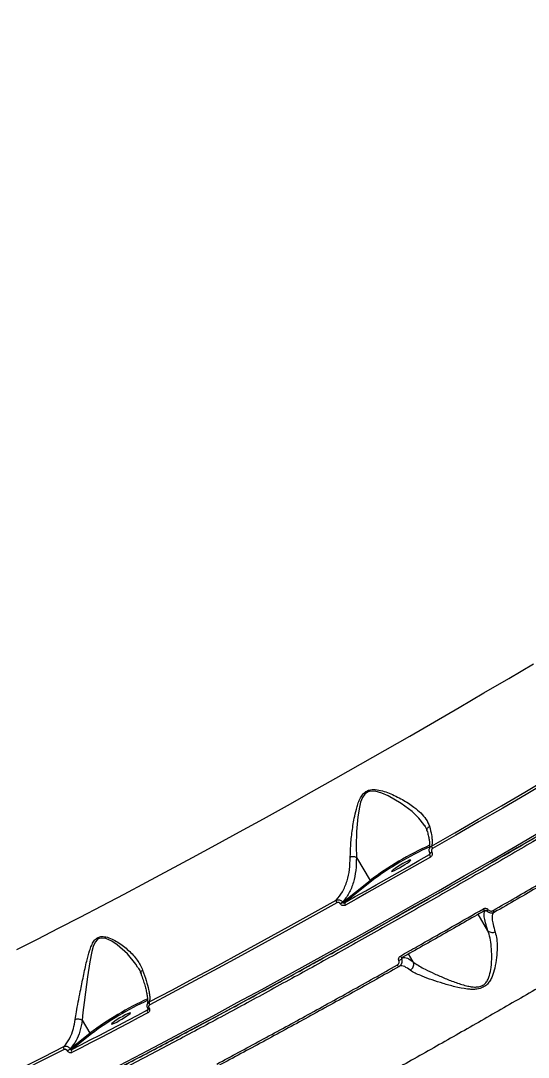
# Model space of a CAD drawing. Header units: millimetres. Extents: x -7245 to 6306, y -6696 to 5973.
# Drawn here: x 2194.1 to 2399.9, y -1537.3 to -1117.1 of the extents above; entities that cross this region are included whole.
import ezdxf

# ---------------------------------------------------------------- set-up
doc = ezdxf.new("R2010")
doc.units = ezdxf.units.MM
for name, color, linetype in [('DIKOM_ОБЪЕКТ', 7, 'Continuous'), ('DIKOM_РАЗМЕР_ЗОНА', 7, 'Continuous'), ('DIKOM_РАЗМЕР_ОБЪЕКТА', 7, 'Continuous')]:
    doc.layers.add(name, color=color, linetype=linetype)
doc.styles.add('style1', font='arial.ttf', dxfattribs={"width": 0.8})
doc.dimstyles.new('1-50', dxfattribs={"dimtxt": 300, "dimasz": 200, "dimexe": 100, "dimexo": 0, "dimgap": 100, "dimtad": 1, "dimtxsty": 'style1', "dimcen": 200, "dimclrd": 7, "dimclre": 7, "dimclrt": 7, "dimadec": 1, "dimazin": 2, "dimtfac": 1, "dimtmove": 0, "dimatfit": 2, "dimfxl": 0, "dimlwd": 25, "dimlwe": 18, "dimarcsym": 0})

# ---------------------------------------------------------------- blocks, each defined once
blk = doc.blocks.new('*D10')
at = {"layer": 'Defpoints', "color": 0, "transparency": 16777216}
for p in [(-4365.71, 2792.53), (4306.16, 475.6), (4306.16, -5965.27)]:
    blk.add_point(p, dxfattribs=at)
at = {"layer": 'DIKOM_РАЗМЕР_ОБЪЕКТА', "color": 7, "lineweight": 18, "transparency": 16777216}
for p, q in [((-4365.71, 2792.53), (-4365.71, -6065.27)), ((4306.16, 475.6), (4306.16, -6065.27))]:
    blk.add_line(p, q, dxfattribs=at)
at = {"layer": 'DIKOM_РАЗМЕР_ОБЪЕКТА', "color": 7, "lineweight": 25, "transparency": 16777216}
blk.add_line((-4165.71, -5965.27), (4106.16, -5965.27), dxfattribs=at)
at = {"layer": 'DIKOM_РАЗМЕР_ОБЪЕКТА', "color": 7, "transparency": 16777216}
for points in [[(-4165.71, -5931.93), (-4165.71, -5998.6), (-4365.71, -5965.27)], [(4106.16, -5931.93), (4106.16, -5998.6), (4306.16, -5965.27)]]:
    blk.add_solid(points, dxfattribs=at)
at = {"layer": 'DIKOM_РАЗМЕР_ОБЪЕКТА', "color": 7, "transparency": 16777216, "insert": (-85.78, -5712.1), "char_height": 300, "attachment_point": 5, "style": 'style1'}
blk.add_mtext('8650', dxfattribs=at)
blk = doc.blocks.new('*D12')
at = {"layer": 'Defpoints', "color": 0, "transparency": 16777216}
for p in [(-5865.71, 123.34), (6306.18, -91.92), (6306.18, -6596.14)]:
    blk.add_point(p, dxfattribs=at)
at = {"layer": 'DIKOM_РАЗМЕР_ЗОНА', "color": 7, "lineweight": 18, "transparency": 16777216}
for p, q in [((-5865.71, 123.34), (-5865.71, -6696.14)), ((6306.18, -91.92), (6306.18, -6696.14))]:
    blk.add_line(p, q, dxfattribs=at)
at = {"layer": 'DIKOM_РАЗМЕР_ЗОНА', "color": 7, "lineweight": 25, "transparency": 16777216}
blk.add_line((-5665.71, -6596.14), (6106.18, -6596.14), dxfattribs=at)
at = {"layer": 'DIKOM_РАЗМЕР_ЗОНА', "color": 7, "transparency": 16777216}
for points in [[(-5665.71, -6562.81), (-5665.71, -6629.48), (-5865.71, -6596.14)], [(6106.18, -6562.81), (6106.18, -6629.48), (6306.18, -6596.14)]]:
    blk.add_solid(points, dxfattribs=at)
at = {"layer": 'DIKOM_РАЗМЕР_ЗОНА', "color": 7, "transparency": 16777216, "insert": (-71.19, -6342.97), "char_height": 300, "attachment_point": 5, "style": 'style1'}
blk.add_mtext('12150', dxfattribs=at)

msp = doc.modelspace()

# ---------------------------------------------------------------- linework, layer by layer
at = {"layer": 'DIKOM_ОБЪЕКТ', "color": 7, "linetype": 'Continuous', "lineweight": 15}
for p, q in [((2357.935, -1443.617), (2357.829, -1443.402)), ((2330.197, -1456.304), (2335.72, -1465.636)), ((2359.819, -1455.11), (2360.054, -1454.765)), ((2359.969, -1454.384), (2359.963, -1454.407)), ((2359.963, -1454.407), (2359.991, -1454.455)), ((2360.733, -1454.054), (2360.761, -1454.101)), ((2324.62, -1474.503), (2335.72, -1465.636)), ((2336.349, -1465.871), (2325.45, -1474.577)), ((2324.58, -1474.435), (2324.62, -1474.503)), ((2323.691, -1475.097), (2323.65, -1475.029)), ((2382.325, -1478.003), (2381.97, -1477.992)), ((2386.048, -1478.623), (2386.001, -1478.659)), ((2383.531, -1485.994), (2379.598, -1479.348)), ((2353.258, -1498.677), (2351.334, -1495.426)), ((2348.683, -1496.932), (2348.699, -1496.918)), ((2349.19, -1496.64), (2349.04, -1496.86)), ((2241.573, -1500.925), (2241.488, -1500.766)), ((2245.56, -1518.142), (2245.748, -1517.859)), ((2245.634, -1517.504), (2245.674, -1517.573)), ((2246.131, -1517.302), (2246.172, -1517.37)), ((2219.044, -1522.329), (2222.145, -1527.57)), ((2214.195, -1533.939), (2222.145, -1527.57)), ((2222.774, -1527.805), (2214.808, -1534.187)), ((2213.001, -1534.677), (2212.973, -1534.63)), ((2214.168, -1533.892), (2214.195, -1533.939))]:
    msp.add_line(p, q, dxfattribs=at)
at = {"layer": 'DIKOM_ОБЪЕКТ', "color": 7, "linetype": 'Continuous', "lineweight": 15, "flags": 128}
for points in [[(2192.515, -1493.648), (2200.908, -1489.398), (2209.465, -1485.019), (2218.179, -1480.518), (2227.041, -1475.898), (2236.043, -1471.164), (2245.176, -1466.319), (2254.432, -1461.368), (2263.803, -1456.317), (2273.279, -1451.169), (2282.852, -1445.929), (2292.513, -1440.602), (2302.254, -1435.194), (2312.064, -1429.708), (2321.934, -1424.152), (2331.857, -1418.528), (2341.822, -1412.843), (2351.82, -1407.103), (2361.841, -1401.312), (2371.878, -1395.475), (2381.919, -1389.599), (2391.956, -1383.688), (2401.98, -1377.748)], [(2360.661, -1451.701), (2370.098, -1446.278), (2379.554, -1440.814), (2389.023, -1435.313), (2398.497, -1429.779), (2407.971, -1424.215), (2417.438, -1418.626), (2426.891, -1413.015), (2436.324, -1407.385)], [(2436.916, -1408.286), (2427.462, -1413.927), (2417.988, -1419.551), (2408.5, -1425.153), (2399.005, -1430.729), (2389.509, -1436.276), (2380.02, -1441.788), (2370.543, -1447.264), (2361.085, -1452.699)], [(2357.829, -1443.402), (2357.603, -1442.947), (2355.483, -1440.31), (2352.756, -1437.727), (2348.307, -1434.384), (2343.108, -1431.356), (2340.55, -1430.237), (2337.787, -1429.474), (2335.486, -1429.524), (2335.011, -1429.676), (2333.907, -1430.356), (2333.627, -1430.629), (2332.667, -1432.048), (2331.931, -1433.943), (2331.424, -1435.965), (2330.809, -1439.834), (2330.288, -1445.824), (2330.093, -1451.741), (2330.195, -1456.301), (2330.195, -1456.302), (2330.195, -1456.302)], [(2234.047, -1540.588), (2243.358, -1535.722), (2252.805, -1530.743), (2262.382, -1525.656), (2272.081, -1520.464), (2281.892, -1515.171), (2291.808, -1509.783), (2301.82, -1504.304), (2311.921, -1498.738), (2322.101, -1493.09), (2332.352, -1487.365), (2342.665, -1481.568), (2353.031, -1475.703), (2363.443, -1469.776), (2373.891, -1463.791), (2384.366, -1457.754), (2394.859, -1451.669), (2405.362, -1445.542)], [(2405.872, -1446.294), (2395.394, -1452.407), (2384.925, -1458.477), (2374.475, -1464.5), (2364.052, -1470.471), (2353.666, -1476.384), (2343.324, -1482.235), (2333.035, -1488.018), (2322.808, -1493.729), (2312.653, -1499.364), (2302.576, -1504.916), (2292.588, -1510.383), (2282.695, -1515.758), (2272.907, -1521.038), (2263.232, -1526.217), (2253.678, -1531.293), (2244.253, -1536.259), (2234.965, -1541.114)], [(2325.45, -1474.577), (2329.715, -1472.183), (2333.99, -1469.778), (2338.275, -1467.36), (2342.569, -1464.932), (2346.871, -1462.492), (2351.18, -1460.041), (2355.496, -1457.581), (2359.819, -1455.11)], [(2360.233, -1456.125), (2355.9, -1458.601), (2351.573, -1461.068), (2347.254, -1463.524), (2342.942, -1465.97), (2338.638, -1468.404), (2334.343, -1470.827), (2330.057, -1473.239), (2325.782, -1475.638)], [(2344.669, -1461.669), (2344.473, -1461.915), (2344.59, -1461.978), (2345.012, -1461.854), (2345.704, -1461.552), (2346.611, -1461.097), (2347.658, -1460.526), (2348.761, -1459.885), (2349.831, -1459.226), (2350.78, -1458.603), (2351.533, -1458.065), (2352.027, -1457.657), (2352.224, -1457.411), (2352.107, -1457.348), (2351.685, -1457.472), (2350.992, -1457.774), (2350.086, -1458.229), (2349.039, -1458.799), (2347.936, -1459.441), (2346.866, -1460.099), (2345.917, -1460.723), (2345.164, -1461.261), (2344.669, -1461.669)], [(2246.266, -1514.897), (2255.396, -1510.042), (2264.634, -1505.092), (2273.974, -1500.051), (2283.409, -1494.923), (2292.931, -1489.713), (2302.533, -1484.425), (2312.208, -1479.061), (2321.949, -1473.627)], [(2322.287, -1474.674), (2312.525, -1480.12), (2302.828, -1485.495), (2293.205, -1490.796), (2283.662, -1496.017), (2274.206, -1501.156), (2264.846, -1506.208), (2255.587, -1511.169), (2246.437, -1516.036)], [(2382.325, -1478.003), (2382.267, -1477.924), (2382.199, -1477.861)], [(2241.488, -1500.766), (2240.818, -1499.504), (2237.476, -1495.427), (2233.225, -1491.713), (2231.011, -1490.276), (2228.568, -1489.195), (2226.738, -1488.968), (2225.506, -1489.362), (2225.28, -1489.513), (2224.293, -1490.63), (2223.481, -1492.42), (2222.909, -1494.45), (2222.117, -1498.631), (2221.247, -1504.708), (2220.425, -1510.89), (2219.868, -1515.123), (2219.358, -1519.211), (2219.039, -1522.322), (2219.039, -1522.324), (2219.039, -1522.324)], [(2346.819, -1499.887), (2346.917, -1500.044), (2347.017, -1500.188), (2347.116, -1500.313), (2347.209, -1500.417), (2347.295, -1500.496), (2347.37, -1500.545), (2347.431, -1500.564), (2347.476, -1500.552)], [(2348.037, -1496.259), (2348.139, -1496.422), (2348.243, -1496.571), (2348.344, -1496.7), (2348.44, -1496.805), (2348.527, -1496.882), (2348.601, -1496.927), (2348.659, -1496.939), (2348.683, -1496.932)], [(2214.808, -1534.187), (2218.564, -1532.252), (2222.346, -1530.296), (2226.154, -1528.32), (2229.987, -1526.324), (2233.845, -1524.308), (2237.727, -1522.272), (2241.632, -1520.217), (2245.56, -1518.142)], [(2245.701, -1519.307), (2241.764, -1521.387), (2237.849, -1523.447), (2233.958, -1525.488), (2230.091, -1527.509), (2226.249, -1529.51), (2222.432, -1531.491), (2218.64, -1533.451), (2214.875, -1535.391)], [(2231.095, -1523.603), (2230.898, -1523.849), (2231.016, -1523.912), (2231.437, -1523.788), (2232.13, -1523.486), (2233.036, -1523.031), (2234.083, -1522.46), (2235.186, -1521.819), (2236.256, -1521.16), (2237.206, -1520.537), (2237.958, -1519.999), (2238.453, -1519.591), (2238.649, -1519.345), (2238.532, -1519.282), (2238.11, -1519.406), (2237.418, -1519.708), (2236.511, -1520.163), (2235.464, -1520.734), (2234.361, -1521.375), (2233.292, -1522.034), (2232.342, -1522.658), (2231.589, -1523.195), (2231.095, -1523.603)], [(2245.64, -1517.482), (2245.633, -1517.502), (2245.634, -1517.504)], [(2151.209, -1562.863), (2158.219, -1559.526), (2165.395, -1556.069), (2172.73, -1552.496), (2180.221, -1548.809), (2187.861, -1545.01), (2195.645, -1541.103), (2203.568, -1537.089), (2211.625, -1532.972)], [(2211.72, -1534.15), (2203.645, -1538.276), (2195.704, -1542.299), (2187.903, -1546.215), (2180.246, -1550.022), (2172.739, -1553.717), (2165.387, -1557.298), (2158.196, -1560.763), (2151.169, -1564.108)]]:
    msp.add_lwpolyline(points, dxfattribs=at)
at = {"layer": 'DIKOM_ОБЪЕКТ', "color": 7, "linetype": 'Continuous', "lineweight": 15}
for centre, radius, start, end in [((2413.434, -1569.733), 129.906, 114.33654, 126.74341), ((2411.129, -1565.912), 124.902, 114.16905, 126.77774), ((2363.214, -1451.205), 2.601, 190.99375, 215.05607), ((2362.026, -1454.802), 2.228, 187.95533, 216.42525), ((2359.532, -1452.452), 2.002, 282.42016, 306.85994), ((2359.56, -1452.499), 2.002, 282.42016, 306.85994), ((2336.162, -1465.411), 0.496, 207.05015, 292.11412), ((2323.612, -1473.667), 1.664, 178.59876, 217.22303), ((2319.814, -1468.009), 8, 298.65756, 306.56591), ((2319.886, -1468.127), 7.941, 298.62468, 306.59212), ((2326.968, -1474.684), 1.522, 175.93585, 218.78979), ((2383.107, -1476.557), 1.556, 201.70074, 235.87548), ((2381.24, -1474.688), 3.686, 297.7267, 310.85801), ((2387.098, -1477.206), 1.612, 202.16394, 235.05986), ((2346.35, -1494.673), 3.563, 287.60574, 307.15522), ((2302.991, -1636.729), 135.837, 114.97583, 126.52468), ((2300.824, -1633.11), 131.076, 114.87596, 126.54474), ((2247.336, -1515.319), 1.15, 158.51751, 218.57688), ((2246.518, -1518.617), 1.07, 153.63171, 220.17954), ((2245.352, -1516.102), 1.43, 281.33497, 302.98551), ((2245.414, -1516.219), 1.378, 280.86455, 303.35213), ((2212.563, -1533.49), 1.071, 151.10642, 218.07138), ((2209.069, -1526.97), 8.597, 297.00294, 306.37265), ((2209.092, -1527.009), 8.607, 297.01133, 306.36938), ((2215.661, -1534.743), 1.018, 146.91982, 219.5203)]:
    msp.add_arc(centre, radius, start, end, dxfattribs=at)
for points, knots in [([(1825.374, -1131.139), (1827.66, -1130.483), (1832.241, -1129.167), (1840.335, -1126.408), (1849.286, -1123.094), (1859.14, -1119.182), (1869.829, -1114.705), (1881.333, -1109.668), (1893.648, -1104.069), (1906.736, -1097.927), (1920.55, -1091.266), (1935.025, -1084.12), (1950.093, -1076.518), (1965.716, -1068.48), (1981.879, -1060.009), (1998.545, -1051.127), (2015.654, -1041.867), (2033.124, -1032.274), (2050.876, -1022.388), (2068.865, -1012.234), (2087.065, -1001.822), (2105.443, -991.173), (2123.93, -980.328), (2142.44, -969.337), (2160.887, -958.249), (2179.227, -947.088), (2197.427, -935.872), (2215.457, -924.617), (2233.25, -913.37), (2250.723, -902.179), (2267.798, -891.096), (2283.171, -880.969), (2296.952, -871.78), (2305.07, -866.283), (2309.129, -863.534)], [0, 0, 0, 0, 0.0315563, 0.0632124, 0.0949192, 0.1266267, 0.1582823, 0.1898393, 0.2213972, 0.2530544, 0.284762, 0.31647, 0.3481271, 0.3796852, 0.4112648, 0.4429445, 0.4746741, 0.506404, 0.5380836, 0.5696639, 0.6012952, 0.6330253, 0.6648063, 0.6965875, 0.7283184, 0.7599501, 0.7916591, 0.8234678, 0.8553266, 0.8871862, 0.918995, 0.9507051, 0.9753524, 1, 1, 1, 1]), ([(1805.393, -1201.207), (1806.234, -1201.179), (1808.516, -1201.101), (1813.164, -1200.409), (1819.612, -1198.957), (1827.152, -1196.82), (1835.728, -1194.025), (1845.306, -1190.578), (1855.866, -1186.485), (1867.408, -1181.74), (1879.894, -1176.364), (1893.278, -1170.379), (1907.495, -1163.814), (1922.48, -1156.698), (1938.194, -1149.051), (1954.624, -1140.871), (1971.729, -1132.185), (1989.451, -1123.024), (2007.704, -1113.43), (2026.407, -1103.45), (2045.268, -1093.235), (2064.247, -1082.814), (2083.294, -1072.223), (2102.591, -1061.361), (2122.053, -1050.278), (2141.598, -1039.021), (2161.418, -1027.475), (2181.485, -1015.649), (2201.763, -1003.56), (2221.941, -991.394), (2241.925, -979.208), (2261.621, -967.058), (2280.964, -954.983), (2299.916, -943.005), (2318.452, -931.141), (2336.518, -919.428), (2354.035, -907.919), (2370.904, -896.674), (2386.079, -886.412), (2395.342, -880.031), (2399.476, -877.183)], [0, 0, 0, 0, 0.0156522, 0.0424896, 0.0694113, 0.0963763, 0.1233413, 0.1502635, 0.1771005, 0.2039381, 0.23086, 0.2578249, 0.2847898, 0.3117121, 0.3385494, 0.3653868, 0.3923087, 0.4192736, 0.4462387, 0.4731605, 0.4999978, 0.5258462, 0.5517699, 0.5777322, 0.6036945, 0.6296183, 0.6554664, 0.6823039, 0.7092258, 0.7361909, 0.7631559, 0.7900781, 0.8169155, 0.8437529, 0.8706748, 0.89764, 0.9246052, 0.9515272, 0.9783644, 1, 1, 1, 1]), ([(2399.412, -878.296), (2395.288, -881.137), (2386.047, -887.502), (2370.908, -897.74), (2354.08, -908.959), (2336.604, -920.441), (2318.582, -932.126), (2300.089, -943.961), (2281.183, -955.911), (2261.885, -967.958), (2242.237, -980.079), (2222.301, -992.236), (2202.17, -1004.372), (2181.941, -1016.433), (2161.921, -1028.231), (2142.148, -1039.749), (2122.651, -1050.98), (2103.234, -1062.036), (2083.984, -1072.872), (2064.982, -1083.439), (2046.049, -1093.835), (2027.232, -1104.025), (2008.574, -1113.983), (1990.363, -1123.553), (1972.684, -1132.692), (1955.62, -1141.358), (1939.228, -1149.517), (1923.553, -1157.148), (1908.603, -1164.246), (1894.42, -1170.795), (1881.069, -1176.765), (1868.611, -1182.129), (1857.826, -1186.563), (1848.545, -1190.184), (1840.573, -1193.125), (1833.265, -1195.634), (1826.534, -1197.749), (1820.536, -1199.373), (1816.718, -1200.306), (1815.136, -1200.558), (1815.095, -1200.565)], [0, 0, 0, 0, 0.0226412, 0.050726, 0.0788997, 0.1071179, 0.1353367, 0.1635101, 0.1915953, 0.2196803, 0.2478538, 0.2760724, 0.3042908, 0.3324645, 0.3605494, 0.3875992, 0.414728, 0.4418972, 0.4690663, 0.4961953, 0.5232452, 0.5513301, 0.5795035, 0.6077219, 0.6359406, 0.664114, 0.6921989, 0.7202839, 0.7484571, 0.7766755, 0.8048944, 0.8330677, 0.8611526, 0.8839094, 0.9066899, 0.9294702, 0.9522274, 0.9757827, 0.9993638, 1, 1, 1, 1]), ([(2725.415, -1237.733), (2723.499, -1239.27), (2718.297, -1243.441), (2708.98, -1250.678), (2697.241, -1259.55), (2684.559, -1268.893), (2671.015, -1278.655), (2656.665, -1288.793), (2641.547, -1299.276), (2625.672, -1310.096), (2609.08, -1321.228), (2591.83, -1332.633), (2574.004, -1344.26), (2555.682, -1356.052), (2536.919, -1367.977), (2517.736, -1380.015), (2498.174, -1392.145), (2478.297, -1404.328), (2458.198, -1416.508), (2437.971, -1428.627), (2417.926, -1440.5), (2398.101, -1452.108), (2378.524, -1463.442), (2359.004, -1474.618), (2339.623, -1485.586), (2320.467, -1496.298), (2301.352, -1506.856), (2282.326, -1517.224), (2263.429, -1527.374), (2244.956, -1537.15), (2226.99, -1546.509), (2209.616, -1555.402), (2192.894, -1563.802), (2176.865, -1571.682), (2161.543, -1579.04), (2146.969, -1585.857), (2133.205, -1592.105), (2120.336, -1597.741), (2109.11, -1602.467), (2102.539, -1605.075), (2099.605, -1606.239)], [0, 0, 0, 0, 0.0156522, 0.0424894, 0.0694114, 0.0963764, 0.1233416, 0.1502634, 0.1771007, 0.2039378, 0.2308598, 0.2578249, 0.2847899, 0.3117117, 0.3385493, 0.3653867, 0.3923086, 0.4192736, 0.4462386, 0.4731606, 0.4999979, 0.525846, 0.55177, 0.5777322, 0.6036943, 0.6296181, 0.6554664, 0.682304, 0.7092256, 0.736191, 0.7631561, 0.790078, 0.8169153, 0.8437527, 0.8706751, 0.8976401, 0.924605, 0.9515268, 0.9783645, 1, 1, 1, 1]), ([(2100.394, -1604.674), (2103.137, -1603.585), (2109.511, -1601.054), (2120.514, -1596.42), (2133.35, -1590.799), (2147.082, -1584.564), (2161.621, -1577.764), (2176.907, -1570.424), (2192.897, -1562.563), (2209.579, -1554.183), (2226.912, -1545.31), (2244.835, -1535.974), (2263.265, -1526.221), (2282.116, -1516.095), (2301.097, -1505.752), (2320.167, -1495.22), (2339.277, -1484.532), (2358.611, -1473.59), (2378.085, -1462.442), (2397.615, -1451.134), (2417.393, -1439.554), (2437.39, -1427.709), (2457.57, -1415.618), (2477.621, -1403.468), (2497.45, -1391.313), (2516.965, -1379.213), (2536.102, -1367.203), (2554.821, -1355.307), (2573.099, -1343.542), (2590.883, -1331.944), (2608.095, -1320.563), (2624.633, -1309.466), (2638.853, -1299.784), (2647.287, -1293.93), (2650.713, -1291.553)], [0, 0, 0, 0, 0.0241328, 0.0560858, 0.0881401, 0.1202454, 0.1523509, 0.1844049, 0.2163582, 0.2483118, 0.2803655, 0.3124712, 0.3445767, 0.3766306, 0.408584, 0.4393595, 0.4702252, 0.5011366, 0.532048, 0.5629137, 0.5936892, 0.6256426, 0.6576966, 0.689802, 0.7219073, 0.7539614, 0.7859145, 0.8178679, 0.8499221, 0.8820272, 0.9141324, 0.9461868, 0.9781398, 1, 1, 1, 1]), ([(2694.951, -1322.499), (2691.116, -1325.327), (2683.434, -1330.992), (2670.887, -1339.992), (2657.641, -1349.329), (2643.683, -1358.993), (2629.097, -1368.933), (2613.919, -1379.122), (2598.163, -1389.547), (2581.867, -1400.187), (2565.086, -1411.006), (2547.9, -1421.954), (2530.388, -1432.982), (2512.599, -1444.057), (2494.556, -1455.164), (2476.294, -1466.282), (2457.878, -1477.375), (2439.392, -1488.393), (2420.923, -1499.285), (2402.518, -1510.022), (2384.212, -1520.582), (2366.032, -1530.953), (2348.043, -1541.099), (2330.329, -1550.974), (2312.973, -1560.533), (2296.018, -1569.752), (2279.503, -1578.607), (2263.447, -1587.093), (2247.909, -1595.18), (2232.961, -1602.831), (2218.668, -1610.014), (2206.107, -1616.197), (2195.086, -1621.516), (2188.768, -1624.491), (2185.609, -1625.978)], [0, 0, 0, 0, 0.0315572, 0.0632133, 0.0949199, 0.1266266, 0.1582832, 0.1898398, 0.2213973, 0.2530547, 0.2847623, 0.3164701, 0.3481274, 0.3796854, 0.4112654, 0.4429445, 0.4746744, 0.5064044, 0.5380838, 0.5696642, 0.6012953, 0.6330255, 0.6648065, 0.6965878, 0.7283185, 0.7599498, 0.7916592, 0.8234677, 0.855327, 0.8871861, 0.9189951, 0.950705, 0.9753522, 1, 1, 1, 1]), ([(2327.725, -1456.077), (2327.766, -1454.588), (2327.856, -1451.319), (2328.443, -1445.707), (2329.3, -1440.343), (2330.239, -1436.294), (2331.105, -1433.642), (2331.985, -1431.758), (2333.167, -1430.142), (2334.389, -1429.312), (2335.952, -1428.761), (2338.008, -1428.667), (2340.75, -1429.235), (2344.502, -1430.595), (2348.938, -1432.757), (2353.189, -1435.559), (2356.346, -1438.241), (2358.67, -1440.829), (2359.442, -1442.7), (2359.846, -1443.679)], [0, 0, 0, 0, 0.0790149, 0.1734861, 0.2680509, 0.328715, 0.3613601, 0.393892, 0.4223221, 0.4513078, 0.4599321, 0.4989789, 0.5451042, 0.5914392, 0.6890311, 0.7865905, 0.8555723, 0.9244487, 1, 1, 1, 1]), ([(2385.605, -1477.814), (2388.668, -1476.048), (2397.626, -1470.883), (2412.521, -1462.216), (2430.315, -1451.76), (2448.141, -1441.186), (2459.988, -1434.07), (2465.912, -1430.512)], [0, 0, 0, 0, 0.1144542, 0.3347637, 0.555076, 0.7775387, 1, 1, 1, 1]), ([(2466.299, -1431.328), (2460.446, -1434.845), (2448.741, -1441.877), (2431.014, -1452.394), (2413.203, -1462.862), (2398.226, -1471.578), (2389.23, -1476.765), (2386.175, -1478.527)], [0, 0, 0, 0, 0.22031, 0.4406227, 0.6630832, 0.885545, 1, 1, 1, 1]), ([(2357.852, -1443.394), (2358.096, -1443.804), (2358.521, -1444.515), (2358.715, -1445.199), (2358.797, -1445.489)], [0, 0, 0, 0, 0.576781, 1, 1, 1, 1]), ([(2358.866, -1445.474), (2358.865, -1445.473), (2358.79, -1445.312), (2358.832, -1444.926), (2359.026, -1444.393), (2359.38, -1443.993), (2359.678, -1443.775), (2359.812, -1443.698), (2359.846, -1443.679)], [0, 0, 0, 0, 0.0021579, 0.271765, 0.5412507, 0.8108853, 0.9517152, 1, 1, 1, 1]), ([(2358.848, -1445.48), (2358.936, -1445.789), (2359.218, -1446.78), (2359.535, -1448.223), (2359.803, -1449.787), (2359.915, -1451.067), (2359.904, -1452.014), (2359.813, -1452.56), (2359.771, -1452.664), (2359.761, -1452.689)], [0, 0, 0, 0, 0.0806334, 0.2589822, 0.4365009, 0.6117941, 0.7828547, 0.9474718, 1, 1, 1, 1]), ([(2359.846, -1443.679), (2360.154, -1444.905), (2360.656, -1446.901), (2360.908, -1449.055), (2360.934, -1450.601), (2360.753, -1451.33), (2360.661, -1451.701)], [0, 0, 0, 0, 0.3422108, 0.5572663, 0.7745959, 1, 1, 1, 1]), ([(2359.969, -1454.384), (2359.902, -1454.252), (2359.732, -1453.923), (2359.651, -1453.324), (2359.78, -1452.671), (2360.117, -1452.086), (2360.48, -1451.829), (2360.661, -1451.701)], [0, 0, 0, 0, 0.142402, 0.3572842, 0.5717407, 0.785772, 1, 1, 1, 1]), ([(2361.085, -1452.699), (2360.994, -1452.764), (2360.812, -1452.894), (2360.642, -1453.189), (2360.575, -1453.519), (2360.615, -1453.821), (2360.699, -1453.988), (2360.733, -1454.054)], [0, 0, 0, 0, 0.2143823, 0.4284589, 0.6429127, 0.8578112, 1, 1, 1, 1]), ([(2321.949, -1473.627), (2322.855, -1472.551), (2324.694, -1470.369), (2326.444, -1466.067), (2327.531, -1461.302), (2327.66, -1457.832), (2327.725, -1456.077)], [0, 0, 0, 0, 0.2625633, 0.5326599, 0.7636476, 1, 1, 1, 1]), ([(2330.197, -1456.304), (2330.157, -1458.09), (2330.076, -1461.704), (2329.045, -1466.589), (2327.325, -1471.052), (2325.503, -1473.297), (2324.58, -1474.435)], [0, 0, 0, 0, 0.2328841, 0.4712947, 0.7319704, 1, 1, 1, 1]), ([(2327.725, -1456.077), (2327.795, -1456.056), (2327.998, -1455.995), (2328.439, -1455.921), (2329.045, -1455.917), (2329.7, -1456.04), (2330.03, -1456.214), (2330.195, -1456.302)], [0, 0, 0, 0, 0.0873044, 0.253637, 0.5024588, 0.7512336, 1, 1, 1, 1]), ([(2330.195, -1456.302), (2330.196, -1456.302), (2330.196, -1456.302), (2330.197, -1456.304), (2330.197, -1456.304), (2330.197, -1456.304)], [0, 0, 0, 0, 0.5162509, 0.9193752, 1, 1, 1, 1]), ([(2359.819, -1455.11), (2359.867, -1455.079), (2359.931, -1455.038), (2359.967, -1454.972), (2359.975, -1454.956)], [0, 0, 0, 0, 0.7542895, 1, 1, 1, 1]), ([(2359.986, -1454.454), (2360.009, -1454.498), (2360.06, -1454.596), (2360.062, -1454.764), (2360.034, -1454.896), (2359.983, -1454.948), (2359.975, -1454.956)], [0, 0, 0, 0, 0.2557941, 0.5778986, 0.9330141, 1, 1, 1, 1]), ([(2360.761, -1454.101), (2360.811, -1454.199), (2360.936, -1454.447), (2360.996, -1454.897), (2360.897, -1455.391), (2360.642, -1455.833), (2360.369, -1456.028), (2360.233, -1456.125)], [0, 0, 0, 0, 0.1406837, 0.3551872, 0.5700601, 0.7848614, 1, 1, 1, 1]), ([(2321.949, -1473.627), (2322.098, -1473.563), (2322.433, -1473.421), (2323.025, -1473.403), (2323.638, -1473.573), (2324.194, -1473.919), (2324.451, -1474.262), (2324.58, -1474.435)], [0, 0, 0, 0, 0.1700352, 0.3807874, 0.5867145, 0.7931272, 1, 1, 1, 1]), ([(2323.65, -1475.029), (2323.587, -1474.942), (2323.46, -1474.768), (2323.175, -1474.6), (2322.856, -1474.528), (2322.546, -1474.553), (2322.367, -1474.637), (2322.287, -1474.674)], [0, 0, 0, 0, 0.2039753, 0.4080397, 0.6134637, 0.8265192, 1, 1, 1, 1]), ([(2324.62, -1474.503), (2324.647, -1474.539), (2324.68, -1474.584), (2324.77, -1474.65), (2324.894, -1474.701), (2325.088, -1474.711), (2325.281, -1474.668), (2325.397, -1474.605), (2325.45, -1474.577)], [0, 0, 0, 0, 0.1446894, 0.1755683, 0.3625678, 0.5710248, 0.8045995, 1, 1, 1, 1]), ([(2325.782, -1475.638), (2325.658, -1475.695), (2325.382, -1475.823), (2324.903, -1475.861), (2324.414, -1475.748), (2323.98, -1475.493), (2323.787, -1475.229), (2323.691, -1475.097)], [0, 0, 0, 0, 0.1742104, 0.3895686, 0.5957791, 0.7978886, 1, 1, 1, 1]), ([(2348.037, -1496.259), (2348.602, -1495.941), (2351.427, -1494.349), (2358.42, -1490.4), (2369.054, -1484.36), (2377.457, -1479.543), (2381.661, -1477.132)], [0, 0, 0, 0, 0.0507657, 0.2538468, 0.6266976, 1, 1, 1, 1]), ([(2382.243, -1477.836), (2376.631, -1481.052), (2365.396, -1487.492), (2354.269, -1493.774), (2348.699, -1496.918)], [0, 0, 0, 0, 0.4994497, 1, 1, 1, 1]), ([(2381.661, -1477.132), (2381.714, -1477.104), (2381.92, -1476.995), (2382.319, -1476.897), (2382.829, -1476.934), (2383.304, -1477.121), (2383.536, -1477.358), (2383.652, -1477.476)], [0, 0, 0, 0, 0.0826676, 0.3217481, 0.5513212, 0.7756294, 1, 1, 1, 1]), ([(2383.531, -1485.994), (2383.163, -1484.885), (2382.419, -1482.644), (2381.992, -1480.397), (2381.96, -1478.879), (2382.15, -1478.249), (2382.312, -1478.021), (2382.325, -1478.003)], [0, 0, 0, 0, 0.275446, 0.5570905, 0.7678049, 0.9811358, 1, 1, 1, 1]), ([(2382.237, -1477.854), (2382.285, -1477.826), (2382.376, -1477.771), (2382.487, -1477.771), (2382.539, -1477.771)], [0, 0, 0, 0, 0.5294908, 1, 1, 1, 1]), ([(2382.955, -1477.951), (2382.941, -1477.951), (2382.725, -1477.964), (2382.518, -1477.984), (2382.325, -1478.003)], [0, 0, 0, 0, 0.064716, 1, 1, 1, 1]), ([(2382.955, -1477.951), (2382.921, -1477.916), (2382.881, -1477.875), (2382.784, -1477.814), (2382.678, -1477.771), (2382.582, -1477.77), (2382.539, -1477.77)], [0, 0, 0, 0, 0.2963975, 0.3420663, 0.7099132, 1, 1, 1, 1]), ([(2386.175, -1478.527), (2386.09, -1478.573), (2385.76, -1478.749), (2385.119, -1478.908), (2384.295, -1478.845), (2383.524, -1478.534), (2383.145, -1478.146), (2382.955, -1477.951)], [0, 0, 0, 0, 0.0812256, 0.316128, 0.5445689, 0.7717688, 1, 1, 1, 1]), ([(2383.652, -1477.476), (2383.766, -1477.593), (2383.994, -1477.826), (2384.462, -1478.012), (2384.963, -1478.046), (2385.352, -1477.949), (2385.553, -1477.842), (2385.605, -1477.814)], [0, 0, 0, 0, 0.2256176, 0.4513487, 0.68014, 0.9175516, 1, 1, 1, 1]), ([(2385.721, -1478.87), (2385.688, -1478.894), (2385.45, -1479.058), (2385.26, -1479.774), (2385.193, -1481.203), (2385.515, -1483.374), (2386.159, -1485.514), (2386.484, -1486.596)], [0, 0, 0, 0, 0.0345215, 0.2418912, 0.4517917, 0.7228954, 1, 1, 1, 1]), ([(2386.484, -1486.596), (2386.71, -1487.519), (2387.163, -1489.366), (2387.302, -1492.897), (2387.108, -1496.868), (2386.457, -1500.853), (2385.528, -1504.008), (2384.48, -1506.166), (2383.323, -1507.76), (2381.513, -1509.149), (2379.258, -1509.748), (2377.089, -1509.827), (2374.08, -1509.579), (2370.091, -1508.777), (2365.314, -1507.397), (2360.818, -1505.963), (2357.163, -1504.615), (2354.416, -1503.432), (2352.865, -1502.607), (2352.21, -1502.132), (2352.031, -1502.002)], [0, 0, 0, 0, 0.0713028, 0.1426996, 0.2203426, 0.2979657, 0.355585, 0.3853394, 0.4149598, 0.4491119, 0.4886689, 0.5175487, 0.5465092, 0.6250119, 0.7037122, 0.7839199, 0.8640086, 0.921249, 0.978411, 1, 1, 1, 1]), ([(2353.262, -1498.684), (2353.262, -1498.684), (2353.438, -1498.919), (2354.129, -1499.267), (2355.656, -1500.396), (2358.338, -1501.78), (2361.84, -1503.481), (2366.108, -1505.306), (2370.596, -1507.112), (2374.325, -1508.265), (2377.138, -1508.788), (2378.921, -1508.888), (2380.296, -1508.664), (2381.49, -1508.163), (2382.164, -1507.661), (2382.967, -1506.765), (2383.618, -1505.68), (2384.365, -1503.571), (2384.917, -1500.45), (2385.13, -1496.478), (2384.926, -1492.482), (2384.431, -1488.887), (2383.876, -1486.973), (2383.537, -1486.002), (2383.536, -1486.002)], [0, 0, 0, 0, 0.0000291, 0.0215081, 0.0794112, 0.1373848, 0.2192753, 0.3012751, 0.3807106, 0.4599369, 0.4878426, 0.5156425, 0.5434164, 0.5519105, 0.5769153, 0.5828532, 0.6109545, 0.6392473, 0.6964212, 0.7753344, 0.8542849, 0.9271578, 0.9999404, 1, 1, 1, 1]), ([(2383.536, -1486.002), (2383.536, -1486.001), (2383.534, -1485.998), (2383.532, -1485.995), (2383.531, -1485.994)], [0, 0, 0, 0, 0.3866106, 1, 1, 1, 1]), ([(2386.484, -1486.596), (2386.438, -1486.614), (2386.153, -1486.728), (2385.569, -1486.852), (2384.769, -1486.802), (2384.03, -1486.523), (2383.701, -1486.175), (2383.536, -1486.002)], [0, 0, 0, 0, 0.0429352, 0.2680083, 0.511982, 0.7560166, 1, 1, 1, 1]), ([(2216.209, -1522.006), (2216.359, -1520.997), (2216.684, -1518.813), (2217.428, -1514.915), (2218.4, -1510.077), (2219.524, -1504.475), (2220.732, -1498.913), (2221.805, -1494.765), (2222.77, -1492.051), (2223.702, -1490.276), (2224.625, -1489.291), (2225.574, -1488.678), (2226.778, -1488.274), (2228.838, -1488.461), (2231.171, -1489.316), (2234.372, -1491.139), (2237.987, -1493.913), (2240.866, -1497.152), (2242.642, -1499.869), (2243.248, -1501.276), (2243.551, -1501.979)], [0, 0, 0, 0, 0.0590493, 0.1277263, 0.1965136, 0.2913038, 0.3861722, 0.4527494, 0.4869197, 0.5208955, 0.5488997, 0.5542349, 0.5800291, 0.6151921, 0.662239, 0.7094906, 0.8075742, 0.9056075, 0.9528133, 1, 1, 1, 1]), ([(2273.671, -1540.043), (2279.551, -1536.887), (2291.312, -1530.575), (2309.473, -1520.661), (2327.958, -1510.459), (2340.532, -1503.411), (2346.819, -1499.887)], [0, 0, 0, 0, 0.2485949, 0.497192, 0.7485966, 1, 1, 1, 1]), ([(2346.819, -1499.887), (2346.954, -1499.792), (2347.224, -1499.602), (2347.475, -1499.164), (2347.571, -1498.673), (2347.516, -1498.297), (2347.442, -1498.105), (2347.428, -1498.069)], [0, 0, 0, 0, 0.2363162, 0.4726216, 0.7092628, 0.9458423, 1, 1, 1, 1]), ([(2347.428, -1498.069), (2347.414, -1498.034), (2347.341, -1497.843), (2347.286, -1497.47), (2347.382, -1496.981), (2347.632, -1496.544), (2347.902, -1496.354), (2348.037, -1496.259)], [0, 0, 0, 0, 0.0536085, 0.2898112, 0.5262381, 0.7631099, 1, 1, 1, 1]), ([(2348.503, -1497.513), (2348.525, -1497.573), (2348.648, -1497.894), (2348.736, -1498.523), (2348.573, -1499.344), (2348.152, -1500.076), (2347.701, -1500.393), (2347.476, -1500.552)], [0, 0, 0, 0, 0.0542246, 0.2911719, 0.5277298, 0.7637171, 1, 1, 1, 1]), ([(2348.554, -1497.054), (2348.531, -1497.087), (2348.478, -1497.164), (2348.455, -1497.315), (2348.473, -1497.438), (2348.498, -1497.501), (2348.503, -1497.513)], [0, 0, 0, 0, 0.2515868, 0.5879901, 0.923771, 1, 1, 1, 1]), ([(2349.04, -1496.86), (2348.996, -1496.91), (2348.817, -1497.117), (2348.638, -1497.342), (2348.503, -1497.513)], [0, 0, 0, 0, 0.2435524, 1, 1, 1, 1]), ([(2348.552, -1497.054), (2348.588, -1497.008), (2348.624, -1496.962), (2348.681, -1496.934), (2348.682, -1496.933)], [0, 0, 0, 0, 0.9830836, 1, 1, 1, 1]), ([(2349.04, -1496.86), (2349.304, -1496.842), (2349.833, -1496.806), (2351.144, -1497.21), (2352.415, -1498.092), (2353.258, -1498.677)], [0, 0, 0, 0, 0.2503958, 0.5028563, 1, 1, 1, 1]), ([(2352.031, -1502.002), (2352.07, -1501.98), (2352.245, -1501.882), (2352.633, -1501.596), (2353.106, -1501.037), (2353.431, -1500.257), (2353.513, -1499.426), (2353.345, -1498.931), (2353.262, -1498.684)], [0, 0, 0, 0, 0.0352244, 0.1540662, 0.3655419, 0.5769859, 0.788474, 1, 1, 1, 1]), ([(2353.258, -1498.677), (2353.259, -1498.679), (2353.26, -1498.681), (2353.261, -1498.683), (2353.262, -1498.684)], [0, 0, 0, 0, 0.6498577, 1, 1, 1, 1]), ([(2241.676, -1500.867), (2242.013, -1501.444), (2242.513, -1502.302), (2242.8, -1503.186), (2242.893, -1503.475)], [0, 0, 0, 0, 0.6739166, 1, 1, 1, 1]), ([(2242.934, -1503.468), (2242.919, -1503.441), (2242.831, -1503.278), (2242.878, -1502.907), (2243.07, -1502.474), (2243.332, -1502.165), (2243.495, -1502.027), (2243.551, -1501.979)], [0, 0, 0, 0, 0.0621563, 0.3726007, 0.6833707, 0.8909125, 1, 1, 1, 1]), ([(2242.908, -1503.479), (2243.06, -1503.897), (2243.515, -1505.15), (2244.119, -1507.049), (2244.722, -1509.16), (2245.165, -1511.038), (2245.454, -1512.663), (2245.594, -1514.014), (2245.601, -1515.036), (2245.519, -1515.67), (2245.464, -1515.822), (2245.446, -1515.872)], [0, 0, 0, 0, 0.064166, 0.1924254, 0.3211198, 0.4496292, 0.577063, 0.702513, 0.8247849, 0.9429462, 1, 1, 1, 1]), ([(2243.551, -1501.979), (2244.074, -1503.437), (2245.133, -1506.389), (2245.957, -1509.534), (2246.376, -1511.903), (2246.505, -1513.649), (2246.346, -1514.479), (2246.266, -1514.897)], [0, 0, 0, 0, 0.2398768, 0.4858724, 0.639425, 0.8185404, 1, 1, 1, 1]), ([(2347.476, -1500.552), (2341.273, -1504.03), (2328.867, -1510.985), (2310.487, -1521.131), (2292.292, -1531.067), (2280.424, -1537.438), (2274.49, -1540.624)], [0, 0, 0, 0, 0.2485985, 0.4971946, 0.7485977, 1, 1, 1, 1]), ([(2352.031, -1502.002), (2351.241, -1501.444), (2349.941, -1500.525), (2348.596, -1500.183), (2347.949, -1500.244), (2347.689, -1500.415), (2347.671, -1500.426)], [0, 0, 0, 0, 0.4254441, 0.7004581, 0.9792608, 1, 1, 1, 1]), ([(2245.64, -1517.482), (2245.585, -1517.38), (2245.428, -1517.085), (2245.318, -1516.532), (2245.41, -1515.878), (2245.726, -1515.283), (2246.087, -1515.025), (2246.266, -1514.897)], [0, 0, 0, 0, 0.1131818, 0.3258814, 0.5480074, 0.7754558, 1, 1, 1, 1]), ([(2246.437, -1516.036), (2246.349, -1516.095), (2246.172, -1516.215), (2246.015, -1516.502), (2245.97, -1516.825), (2246.026, -1517.102), (2246.104, -1517.25), (2246.131, -1517.302)], [0, 0, 0, 0, 0.2288092, 0.4577107, 0.6784525, 0.8883915, 1, 1, 1, 1]), ([(2245.56, -1518.142), (2245.603, -1518.121), (2245.659, -1518.093), (2245.689, -1518.033), (2245.696, -1518.018)], [0, 0, 0, 0, 0.7589305, 1, 1, 1, 1]), ([(2245.67, -1517.573), (2245.684, -1517.597), (2245.723, -1517.66), (2245.751, -1517.773), (2245.753, -1517.894), (2245.732, -1517.979), (2245.704, -1518.009), (2245.696, -1518.018)], [0, 0, 0, 0, 0.1117891, 0.307628, 0.5465612, 0.8600373, 1, 1, 1, 1]), ([(2246.172, -1517.37), (2246.212, -1517.446), (2246.331, -1517.673), (2246.415, -1518.098), (2246.344, -1518.594), (2246.105, -1519.034), (2245.835, -1519.216), (2245.701, -1519.307)], [0, 0, 0, 0, 0.108287, 0.3205172, 0.543111, 0.7716659, 1, 1, 1, 1]), ([(2211.625, -1532.972), (2212.422, -1531.981), (2214.037, -1529.972), (2215.515, -1526.161), (2215.999, -1523.26), (2216.209, -1522.006)], [0, 0, 0, 0, 0.3558555, 0.7214905, 1, 1, 1, 1]), ([(2219.044, -1522.329), (2218.783, -1523.829), (2218.254, -1526.864), (2216.647, -1530.835), (2215.022, -1532.839), (2214.168, -1533.892)], [0, 0, 0, 0, 0.3165591, 0.6406527, 1, 1, 1, 1]), ([(2216.209, -1522.006), (2216.239, -1521.991), (2216.357, -1521.93), (2216.676, -1521.811), (2217.219, -1521.724), (2217.898, -1521.778), (2218.548, -1521.976), (2218.876, -1522.208), (2219.039, -1522.324)], [0, 0, 0, 0, 0.0381402, 0.1492454, 0.3618964, 0.5746304, 0.7873369, 1, 1, 1, 1]), ([(2219.039, -1522.324), (2219.04, -1522.325), (2219.042, -1522.326), (2219.043, -1522.329), (2219.044, -1522.329)], [0, 0, 0, 0, 0.6126613, 1, 1, 1, 1]), ([(2222.774, -1527.805), (2222.76, -1527.811), (2222.732, -1527.825), (2222.655, -1527.847), (2222.537, -1527.852), (2222.384, -1527.804), (2222.243, -1527.709), (2222.178, -1527.616), (2222.145, -1527.57)], [0, 0, 0, 0, 0.0704683, 0.1416495, 0.3559641, 0.5706725, 0.7853264, 1, 1, 1, 1]), ([(2211.625, -1532.972), (2211.804, -1532.904), (2212.163, -1532.768), (2212.79, -1532.827), (2213.394, -1533.081), (2213.869, -1533.464), (2214.082, -1533.77), (2214.168, -1533.892)], [0, 0, 0, 0, 0.2142749, 0.4283137, 0.6427347, 0.8575607, 1, 1, 1, 1]), ([(2212.973, -1534.63), (2212.931, -1534.568), (2212.827, -1534.412), (2212.594, -1534.216), (2212.296, -1534.084), (2211.987, -1534.051), (2211.809, -1534.117), (2211.72, -1534.15)], [0, 0, 0, 0, 0.142153, 0.3570009, 0.5715593, 0.7857592, 1, 1, 1, 1]), ([(2214.875, -1535.391), (2214.741, -1535.441), (2214.474, -1535.541), (2214.009, -1535.491), (2213.564, -1535.294), (2213.217, -1535.001), (2213.062, -1534.769), (2213.001, -1534.677)], [0, 0, 0, 0, 0.2149712, 0.4299044, 0.6446428, 0.8591949, 1, 1, 1, 1]), ([(2214.195, -1533.939), (2214.216, -1533.97), (2214.267, -1534.047), (2214.381, -1534.146), (2214.527, -1534.214), (2214.678, -1534.234), (2214.764, -1534.203), (2214.808, -1534.187)], [0, 0, 0, 0, 0.140431, 0.3549733, 0.5699485, 0.7850312, 1, 1, 1, 1])]:
    msp.add_open_spline(points, degree=3, knots=knots, dxfattribs=at)

# ---------------------------------------------------------------- dimensions: what is measured, and where the dimension line sits
at = {"layer": 'DIKOM_РАЗМЕР_ЗОНА'}
dim = msp.add_linear_dim(base=(6306.184, -6596.144), p1=(-5865.714, 123.344), p2=(6306.184, -91.922), text='12150', dimstyle='1-50', dxfattribs=at)
dim.commit()
dim.dimension.update_dxf_attribs({"geometry": '*D12', "text_midpoint": (-71.192, -6596.144), "dimtype": 160})
at = {"layer": 'DIKOM_РАЗМЕР_ОБЪЕКТА'}
dim = msp.add_linear_dim(base=(4306.158, -5965.268), p1=(-4365.714, 2792.532), p2=(4306.158, 475.605), text='8650', dimstyle='1-50', dxfattribs=at)
dim.commit()
dim.dimension.update_dxf_attribs({"geometry": '*D10', "text_midpoint": (-85.784, -5965.268), "dimtype": 160})

doc.saveas('drawing.dxf')
